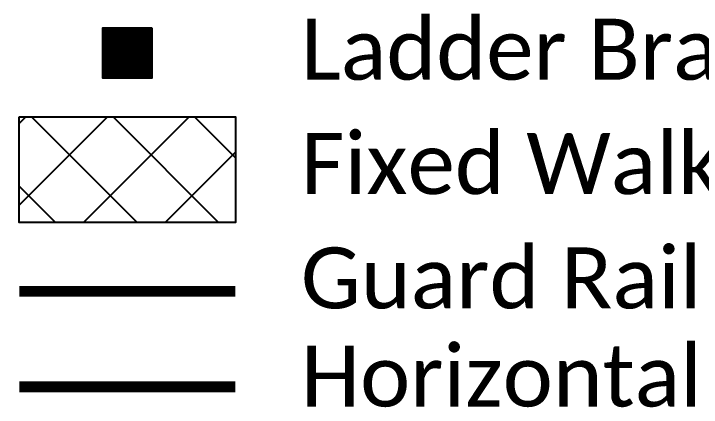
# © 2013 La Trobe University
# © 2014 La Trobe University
# Model space of a CAD drawing. Extents: x 7666 to 51033, y -178 to 56926.
# Drawn here: x 7666 to 13923, y 6597 to 10175 of the extents above; entities that cross this region are included whole.
import ezdxf

# ---------------------------------------------------------------- set-up
doc = ezdxf.new("R2010")
doc.units = 0
doc.header["$LTSCALE"] = 2400
doc.header["$MEASUREMENT"] = 0
doc.linetypes.add('ACAD_ISO03W100', pattern=[30, 12, -18])
doc.linetypes.add('DASHED2', pattern=[0.375, 0.25, -0.125])
for name, color, linetype in [('A-Fall Prev__Fixed Walkway', 255, 'CONTINUOUS'), ('A-Fall Prev__Guard Rail', 170, 'CONTINUOUS'), ('A-Roof', 7, 'CONTINUOUS')]:
    doc.layers.add(name, color=color, linetype=linetype)
doc.layers.add('A-Fall Prev__Horizontal Life Line', color=7, linetype='CONTINUOUS', true_color=0xff1f1f)
doc.layers.add('A-Fall Prev__Ladder Bracket', color=7, linetype='CONTINUOUS', true_color=0xff1f1f)
doc.styles.add('ROMANT', font='ROMANS')

# ---------------------------------------------------------------- blocks, each defined once
blk = doc.blocks.new('A$C278014BE')
at = {"layer": 'A-Fall Prev__Ladder Bracket'}
h = blk.add_hatch(dxfattribs=at)
h.set_pattern_fill('ANSI31', color=256)
h.set_pattern_definition([(45, (-21194.39506, -12595.25525), (-0.08838834765, 0.08838834765), [])])
h.paths.add_polyline_path([(300.3, 300.3), (0, 300.3), (0, 0), (300.3, 0)])
at = {"layer": 'A-Fall Prev__Ladder Bracket', "flags": 128}
blk.add_lwpolyline([(300.3, 300.3), (0, 300.3), (0, 0), (300.3, 0)], close=True, dxfattribs=at)

msp = doc.modelspace()

# ---------------------------------------------------------------- hatches: boundary and pattern name
at = {"layer": 'A-Fall Prev__Fixed Walkway', "linetype": 'DASHED2'}
h = msp.add_hatch(dxfattribs=at)
h.set_pattern_fill('ANSI37', color=252, scale=4200)
h.set_pattern_definition([(45, (-24867.05, -9299.2), (-371.231, 371.231), []), (135, (-24867.05, -9299.2), (-371.231, -371.231), [])])
h.paths.add_polyline_path([(7715.3, 9237.3), (9683.6, 9237.3), (9683.6, 8276.3), (7715.3, 8276.3)])

# ---------------------------------------------------------------- linework, layer by layer
at = {"layer": 'A-Fall Prev__Fixed Walkway'}
msp.add_lwpolyline([(7715.3, 9237.3), (9683.6, 9237.3), (9683.6, 8276.3), (7715.3, 8276.3)], close=True, dxfattribs=at)
at = {"layer": 'A-Fall Prev__Guard Rail', "linetype": 'DASHED2', "ltscale": 500, "const_width": 98.8, "flags": 128}
msp.add_lwpolyline([(7715.3, 7650.3), (9683.6, 7650.3)], dxfattribs=at)
at = {"layer": 'A-Fall Prev__Horizontal Life Line', "linetype": 'ACAD_ISO03W100', "ltscale": 10, "const_width": 98.8, "flags": 128}
msp.add_lwpolyline([(7715.3, 6782.4), (9683.6, 6782.4)], dxfattribs=at)

# ---------------------------------------------------------------- block references
at = {"layer": 'A-Fall Prev__Ladder Bracket', "xscale": 1.5, "yscale": 1.5, "zscale": 1.5}
msp.add_blockref('A$C278014BE', (8474.3, 9593.7), dxfattribs=at)

# ---------------------------------------------------------------- texts
at = {"layer": 'A-Roof', "char_height": 555, "attachment_point": 1, "style": 'ROMANT'}
for s, insert, width in [('{\\fCalibri|b0|i0|c0|p34;Ladder Bracket}', (10278.9, 10129.6), 6123.812), ('{\\fCalibri|b0|i0|c0|p34;Fixed Walkway}', (10278.9, 9090), 6123.812), ('{\\fCalibri|b0|i0|c0|p34;Guard Rail}', (10278.9, 8050.4), 6123.812), ('{\\fCalibri|b0|i0|c0|p34;Horizontal Life Line}', (10278.9, 7158.1), 7329.846)]:
    msp.add_mtext(s, dxfattribs=dict(at, insert=insert, width=width))

doc.saveas('drawing.dxf')
